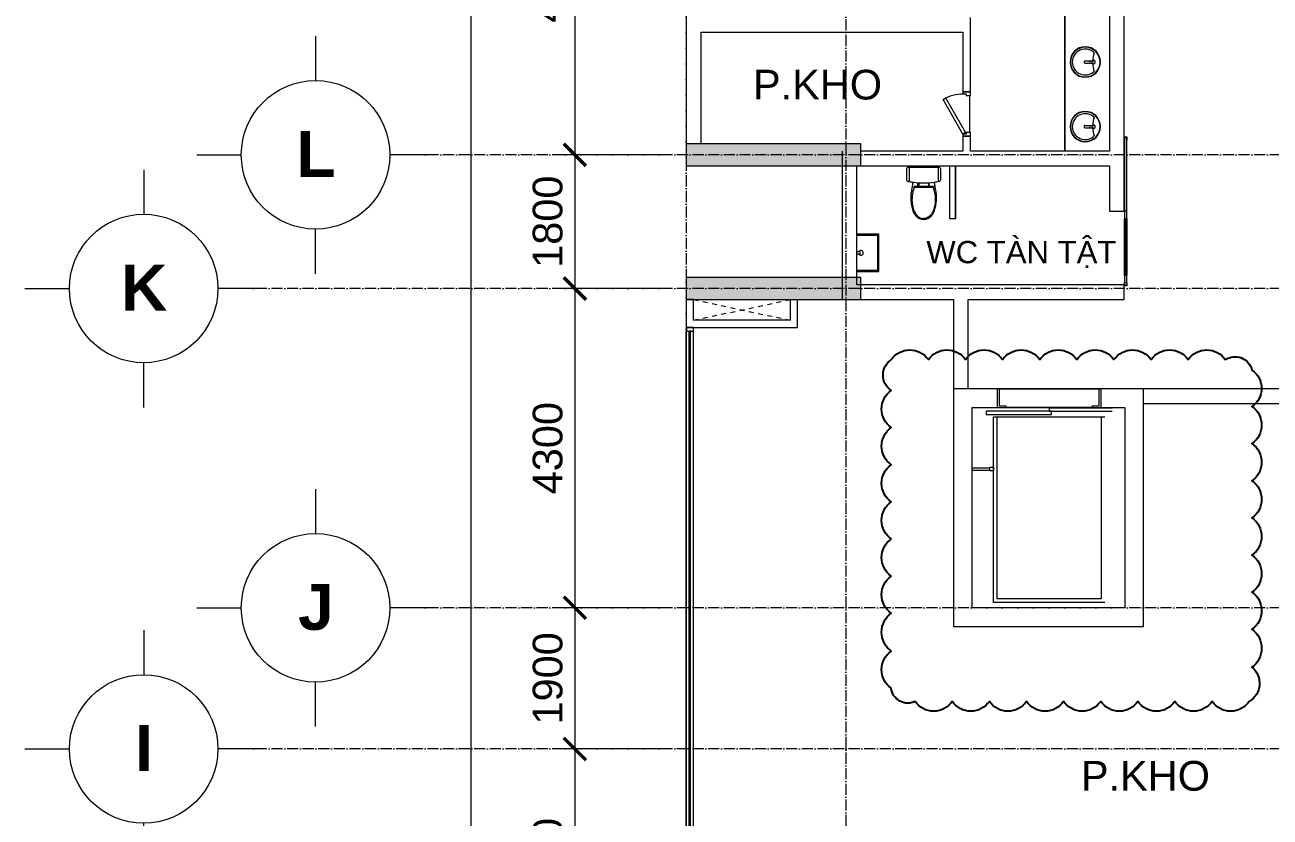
# Model space of a CAD drawing. Header units: millimetres. Extents: x -20211 to 105142, y -25405 to 48204.
# Drawn here: x -17407 to -634, y 24032 to 34700 of the extents above; entities that cross this region are included whole.
import ezdxf

# ---------------------------------------------------------------- set-up
doc = ezdxf.new("R2010")
doc.units = ezdxf.units.MM
doc.linetypes.add('Dash', pattern=[6.35, 3.175, -3.175])
doc.linetypes.add('Grid Line', pattern=[4.2, 3, -0.6, 0, -0.6])
doc.layers.get('Defpoints').update_dxf_attribs({"color": 230})
for name, color, linetype, lineweight in [('A-DETL-GENF', 31, 'Continuous', 5), ('A-DETL-GENF-HDLN', 161, 'Dash', 5), ('CHU', 181, 'Continuous', 5), ('CUA', 31, 'Continuous', 9), ('DIM', 1, 'Continuous', 5), ('G-IMPT', 8, 'Continuous', 5), ('KH', 6, 'Continuous', 5), ('NET THAY 1', 41, 'Continuous', 5), ('NET-CAT', 3, 'Continuous', 15), ('NET-THAY', 2, 'Continuous', 9), ('THIET-BI', 44, 'Continuous', 5), ('TRUC', 225, 'Continuous', 5), ('X-COT HAM$0$LC.HA', 8, 'Continuous', 9)]:
    doc.layers.add(name, color=color, linetype=linetype, lineweight=lineweight)
doc.styles.add('Arial_3', font='arial_0.ttf', dxfattribs={"height": 400})
doc.styles.add('Arial_B', font='arialbd_0.ttf', dxfattribs={"height": 619.047619})
doc.styles.add('TA1', font='arial_0.ttf')
doc.dimstyles.new('D_200_KTx2', dxfattribs={"dimtxt": 400, "dimasz": 300, "dimexe": 300, "dimexo": 300, "dimgap": 160, "dimtad": 1, "dimdec": 0, "dimzin": 9, "dimtxsty": 'TA1', "dimblk": 'ARCHTICK', "dimcen": 1, "dimdle": 300, "dimclrd": 256, "dimclre": 256, "dimclrt": 7, "dimadec": 0, "dimazin": 0, "dimtfac": 1, "dimtdec": 0, "dimtix": 1, "dimtmove": 1, "dimatfit": 3, "dimldrblk": 'ARCHTICK', "dimfxl": 0, "dimtolj": 1, "dimtzin": 0, "dimlwd": -1, "dimlwe": -1, "dimarcsym": 0})

# ---------------------------------------------------------------- blocks, each defined once
blk = doc.blocks.new('X-LA - X-LA-V18-MẶT BẰNG TẦNG 2')
at = {"layer": 'THIET-BI'}
for p, q in [((0, 0), (-600, 0)), ((-600, 0), (-600, -3290)), ((-600, -3290), (-600, 0)), ((-600, 0), (0, 0)), ((-332, -335), (-222, -335)), ((-332, -365), (-222, -365)), ((-332, -1205), (-222, -1205)), ((-332, -1235), (-222, -1235)), ((-332, -2075), (-222, -2075)), ((-332, -2105), (-222, -2105)), ((-332, -2945), (-222, -2945)), ((-332, -2975), (-222, -2975))]:
    blk.add_line(p, q, dxfattribs=at)
for centre, radius, start, end in [((-325, -350), 205, 90, 270), ((-325, -350), 200, 360, 180), ((-325, -350), 205, 270, 90), ((-325, -350), 174, 46.2118, 180), ((-250, -351), 16.8, 360, 180), ((139, -350), 366, 159.9056, 177.6502), ((-325, -350), 200, 180, 360), ((-325, -350), 174, 180, 313.7882), ((-250, -351), 16.8, 180, 360), ((139, -350), 366, 182.3498, 200.0944), ((-325, -1220), 205, 90, 270), ((-325, -1220), 200, 360, 180), ((-325, -1220), 174, 46.2118, 180), ((-325, -1220), 205, 270, 90), ((139, -1220), 366, 159.9056, 177.6502), ((-325, -1220), 200, 180, 360), ((-325, -1220), 174, 180, 313.7882), ((-250, -1221), 16.8, 360, 180), ((-250, -1221), 16.8, 180, 0), ((139, -1220), 366, 182.3498, 200.0944), ((-325, -2090), 205, 90, 270), ((-325, -2090), 200, 360, 180), ((-325, -2090), 174, 46.2118, 180), ((-325, -2090), 205, 270, 90), ((139, -2090), 366, 159.9056, 177.6502), ((-325, -2090), 200, 180, 360), ((-325, -2090), 174, 180, 313.7882), ((-250, -2091), 16.8, 360, 180), ((-250, -2091), 16.8, 180, 0), ((139, -2090), 366, 182.3498, 200.0944), ((-325, -2960), 205, 90, 270), ((-325, -2960), 200, 360, 180), ((-325, -2960), 174, 46.2118, 180), ((-325, -2960), 205, 270, 90), ((139, -2960), 366, 159.9056, 177.6502), ((-325, -2960), 200, 180, 360), ((-325, -2960), 174, 180, 313.7882), ((-250, -2961), 16.8, 360, 180), ((-250, -2961), 16.8, 180, 0), ((139, -2960), 366, 182.3498, 200.0944)]:
    blk.add_arc(centre, radius, start, end, dxfattribs=at)
for centre, major_axis, ratio, start_param, end_param in [((-332, -350), (0, 15), 0.577623, 0, 3.141593), ((-208, -350), (0, 25), 0.701688, 0, 3.141593), ((-208, -350), (0, 25), 0.719766, 3.124999, 6.299779), ((-332, -1220), (0, 15), 0.577623, 0, 3.141593), ((-208, -1220), (0, 25), 0.701688, 0, 3.141593), ((-208, -1220), (0, 25), 0.719766, 3.124999, 6.299779), ((-332, -2090), (0, 15), 0.577623, 0, 3.141593), ((-208, -2090), (0, 25), 0.701688, 0, 3.141593), ((-208, -2090), (0, 25), 0.719766, 3.124999, 6.299779), ((-332, -2960), (0, 15), 0.577623, 0, 3.141593), ((-208, -2960), (0, 25), 0.701688, 0, 3.141593), ((-208, -2960), (0, 25), 0.719766, 3.124999, 6.299779)]:
    blk.add_ellipse(centre, major_axis=major_axis, ratio=ratio, start_param=start_param, end_param=end_param, dxfattribs=at)
blk = doc.blocks.new('X-XI - X-XI-V19-MẶT BẰNG TẦNG 2')
at = {"layer": 'THIET-BI'}
for p, q in [((204, 0), (-204, 0)), ((204, 0), (-204, 0)), ((204, 0), (0, 0)), ((195, 0), (195, -186)), ((215, -2), (204, 0)), ((-231, -17), (-233, -33)), ((-233, -29), (-233, -158)), ((-233, -29), (-233, -158)), ((-233, -33), (-233, -45)), ((-233, -45), (-233, -158)), ((-233, -158), (-233, -162)), ((-233, -162), (-231, -169)), ((-228, -12), (-231, -17)), ((-222, -6), (-228, -12)), ((-212, -1), (-222, -6)), ((-204, 0), (-212, -1)), ((0, 0), (-204, 0)), ((-195, 0), (-195, -186)), ((219, -4), (215, -2)), ((225, -8), (219, -4)), ((228, -12), (225, -8)), ((226, -176), (232, -167)), ((232, -19), (228, -12)), ((233, -29), (232, -19)), ((232, -167), (233, -158)), ((233, -158), (233, -29)), ((233, -158), (233, -29)), ((233, -158), (233, -29)), ((-231, -169), (-228, -174)), ((-228, -174), (-224, -179)), ((-224, -179), (-217, -184)), ((-217, -184), (-209, -186)), ((-209, -186), (-202, -188)), ((-202, -188), (-192, -190)), ((-192, -190), (-184, -191)), ((-184, -191), (-168, -194)), ((-165, -322), (-169, -349)), ((-168, -194), (-150, -197)), ((-144, -197), (-167, -335)), ((-144, -197), (-167, -335)), ((-162, -304), (-165, -322)), ((-158, -281), (-162, -304)), ((-155, -266), (-158, -281)), ((-148, -221), (-155, -266)), ((-150, -197), (-144, -197)), ((-144, -197), (-148, -221)), ((-128, -250), (128, -250)), ((-128, -268), (-128, -250)), ((-9, -268), (-128, -268)), ((-77, -214), (-66, -214)), ((-77, -245), (-77, -214)), ((-66, -245), (-77, -245)), ((-66, -214), (-66, -245)), ((128, -268), (-9, -268)), ((64, -214), (64, -245)), ((74, -214), (64, -214)), ((64, -245), (74, -245)), ((74, -245), (74, -214)), ((128, -250), (128, -268)), ((144, -197), (213, -186)), ((167, -335), (144, -197)), ((167, -335), (144, -197)), ((147, -216), (144, -197)), ((152, -245), (147, -216)), ((157, -278), (152, -245)), ((162, -305), (157, -278)), ((167, -335), (162, -305)), ((172, -371), (167, -335)), ((213, -186), (221, -182)), ((221, -182), (226, -176)), ((-171, -365), (-173, -383)), ((-173, -383), (-173, -402)), ((-173, -402), (-173, -436)), ((-173, -436), (-173, -446)), ((-173, -446), (-170, -475)), ((-169, -349), (-171, -365)), ((-170, -475), (-166, -495)), ((-166, -495), (-161, -521)), ((162, -518), (165, -502)), ((165, -502), (173, -446)), ((173, -396), (172, -371)), ((173, -426), (173, -396)), ((173, -446), (173, -426)), ((-161, -521), (-151, -556)), ((-151, -556), (-144, -587)), ((-144, -587), (-132, -613)), ((-132, -613), (-122, -629)), ((-122, -629), (-100, -654)), ((-100, -654), (-88, -665)), ((-88, -665), (-70, -677)), ((61, -682), (86, -666)), ((86, -666), (100, -654)), ((100, -654), (114, -639)), ((114, -639), (132, -613)), ((132, -613), (145, -581)), ((145, -581), (151, -556)), ((151, -556), (155, -544)), ((155, -544), (162, -518)), ((-70, -677), (-50, -687)), ((-50, -687), (-20, -697)), ((-20, -697), (0, -700)), ((0, -700), (35, -693)), ((35, -693), (61, -682))]:
    blk.add_line(p, q, dxfattribs=at)
for centre, radius, start, end in [((204, -29), 29, 360, 90), ((204, -29), 29, 0, 90), ((-204, -29), 29, 90, 180), ((-204, -29), 29, 90, 180), ((-204, -158), 29, 180, 259.8599), ((-204, -158), 29, 180, 259.8599), ((204, -158), 29, 280.1401, 360), ((204, -158), 29, 280.1401, 0), ((18, 960), 1169, 258.7762, 262.0348), ((18, 960), 1169, 258.7762, 262.0348), ((287, -414), 461, 170.0941, 197.8856), ((287, -414), 461, 170.0941, 197.8856), ((18, 960), 1169, 262.1447, 269.1633), ((-16, 958), 1166, 270.8375, 277.7683), ((-18, 960), 1169, 277.9652, 281.2238), ((-18, 960), 1169, 277.9652, 281.2238), ((-287, -414), 461, 342.1144, 9.9059), ((-287, -414), 461, 342.1144, 9.9059), ((18, -530), 172, 188.8267, 263.9098), ((18, -530), 172, 188.8267, 263.9098), ((-18, -530), 172, 276.0902, 351.1733), ((-18, -530), 172, 276.0902, 351.1733)]:
    blk.add_arc(centre, radius, start, end, dxfattribs=at)
for points in [[(-128, -268), (-143, -316), (-152, -365), (-160, -442), (-151, -517), (-130, -585), (-94, -652), (-37, -689), (-3, -689), (0, -689)], [(128, -268), (143, -316), (152, -365), (160, -442), (151, -517), (130, -585), (94, -652), (37, -689), (3, -689), (0, -689)]]:
    blk.add_open_spline(points, degree=3, knots=[12.724379, 12.724379, 12.724379, 12.724379, 75.096459, 151.912755, 228.70098, 282.501534, 351.034079, 439.49288, 447.51098, 447.51098, 447.51098, 447.51098], dxfattribs=at)
blk = doc.blocks.new('X-LA - X-LA-1272779-MẶT BẰNG TẦNG 2')
at = {"layer": 'THIET-BI'}
for p, q in [((-250, -150), (-250, -445)), ((-250, -150), (-250, -445)), ((-235, -150), (-235, -420)), ((-13, -150), (-13, -183)), ((12, -183), (12, -150)), ((235, -420), (235, -150)), ((250, -445), (250, -150)), ((250, -445), (250, -150)), ((-250, -445), (250, -445)), ((-250, -445), (250, -445)), ((-225, -430), (225, -430))]:
    blk.add_line(p, q, dxfattribs=at)
for centre, radius, start, end in [((0, -203), 32, 113.4242, 67.4481), ((0, -183), 12.5, 180, 360), ((-225, -420), 10, 180, 270), ((225, -420), 10, 270, 0)]:
    blk.add_arc(centre, radius, start, end, dxfattribs=at)
blk = doc.blocks.new('CUA 1 CANH MO - 2 - Type 600-1271813-MẶT BẰNG TẦNG 2')
at = {"layer": 'CUA'}
for p, q in [((-168, 52), (298, 321)), ((318, 287), (-148, 18)), ((298, 321), (318, 287)), ((-148, 18), (-168, 52))]:
    blk.add_line(p, q, dxfattribs=at)
at = {"layer": 'CUA', "lineweight": 5}
for p, q in [((-169, 52), (-199, 52)), ((-199, 52), (-199, -48)), ((-169, 11), (-169, 52)), ((-149, 11), (-169, 11)), ((-149, -48), (-149, 11)), ((371, 11), (351, 11)), ((351, 11), (351, -48)), ((401, 52), (371, 52)), ((371, 52), (371, 11)), ((401, -48), (401, 52)), ((-199, -48), (-149, -48)), ((351, -48), (401, -48))]:
    blk.add_line(p, q, dxfattribs=at)
blk.add_arc((-168, 52), 538, 359.5, 30, dxfattribs=at)
blk = doc.blocks.new('Top Rail Type - Top Rail_Internal_-1287314-MẶT BẰNG TẦNG 2')
at = {"layer": 'NET THAY 1'}
for p, q in [((-4952, 32800), (-4952, 32090)), ((-4872, 32090), (-4872, 32800))]:
    blk.add_line(p, q, dxfattribs=at)
at = {"layer": 'NET THAY 1', "flags": 128}
for points in [[(-4952, 32800), (-4951, 32800), (-4949, 32800), (-4945, 32800), (-4939, 32800), (-4932, 32800), (-4925, 32800), (-4916, 32800), (-4908, 32800), (-4900, 32800), (-4892, 32800), (-4885, 32800), (-4880, 32800), (-4876, 32800), (-4873, 32800), (-4872, 32800)], [(-4872, 32090), (-4873, 32090), (-4876, 32090), (-4880, 32090), (-4885, 32090), (-4892, 32090), (-4900, 32090), (-4908, 32090), (-4916, 32090), (-4925, 32090), (-4932, 32090), (-4939, 32090), (-4945, 32090), (-4949, 32090), (-4951, 32090), (-4952, 32090)]]:
    blk.add_lwpolyline(points, dxfattribs=at)
blk = doc.blocks.new('Top Rail Type - Top Rail_Internal_-V20-MẶT BẰNG TẦNG 2')
at = {"layer": 'NET THAY 1'}
for p, q in [((-4953, 32790), (-4953, 32090)), ((-4872, 32790), (-4872, 32090))]:
    blk.add_line(p, q, dxfattribs=at)
blk = doc.blocks.new('CUA SAN PHOI LUA - CUA SAN PHOI LUA-1271795-MẶT BẰNG TẦNG 2')
at = {"layer": 'CUA'}
for p, q in [((-460, -100), (-500, -100)), ((-500, -100), (-500, -140)), ((-500, -140), (-460, -140)), ((-495, -135), (-495, -105)), ((-495, -105), (-460, -105)), ((-460, -135), (-495, -135)), ((-460, -105), (-460, -100)), ((-360, -105), (-460, -105)), ((-460, -105), (-460, -135)), ((-460, -135), (-360, -135)), ((-460, -140), (-460, -135)), ((-360, -135), (-360, -105)), ((-360, -105), (400, -105)), ((400, -115), (-360, -115)), ((-360, -115), (-360, -125)), ((-360, -125), (400, -125)), ((400, -135), (-360, -135)), ((500, -105), (400, -105)), ((400, -105), (400, -135)), ((400, -125), (400, -115)), ((400, -135), (500, -135)), ((500, -135), (500, -105)), ((1460, -100), (1460, -105)), ((1500, -100), (1460, -100)), ((1460, -105), (1495, -105)), ((1495, -135), (1460, -135)), ((1460, -135), (1460, -140)), ((1460, -140), (1500, -140)), ((1495, -105), (1495, -135)), ((1500, -140), (1500, -100))]:
    blk.add_line(p, q, dxfattribs=at)
blk = doc.blocks.new('_ARCHTICK')
at = {"color": 0, "linetype": 'ByBlock', "const_width": 0.15}
blk.add_lwpolyline([(-0.5, -0.5), (0.5, 0.5)], dxfattribs=at)
blk = doc.blocks.new('*D51')
at = {"layer": 'Defpoints', "color": 0, "transparency": 16777216}
for p in [(-8499, 37750), (-9999, 32950), (-8499, 32950)]:
    blk.add_point(p, dxfattribs=at)
at = {"layer": 'DIM', "transparency": 16777216}
for p, q in [((-9999, 38050), (-9999, 32650)), ((-8799, 37750), (-10299, 37750)), ((-8799, 32950), (-10299, 32950))]:
    blk.add_line(p, q, dxfattribs=at)
at = {"layer": 'DIM', "transparency": 16777216, "xscale": 300, "yscale": 300, "zscale": 300}
for p, rotation in [((-9999, 37750), 90), ((-9999, 32950), 270)]:
    blk.add_blockref('_ARCHTICK', p, dxfattribs=dict(at, rotation=rotation))
at = {"layer": 'DIM', "color": 7, "transparency": 16777216, "insert": (-10364, 35350), "char_height": 400, "attachment_point": 5, "rotation": 90, "style": 'TA1'}
blk.add_mtext('\\A1;4800', dxfattribs=at)
blk = doc.blocks.new('*D52')
at = {"layer": 'Defpoints', "color": 0, "transparency": 16777216}
for p in [(-8499, 32950), (-9999, 31150), (-8499, 31150)]:
    blk.add_point(p, dxfattribs=at)
at = {"layer": 'DIM', "transparency": 16777216}
for p, q in [((-9999, 33250), (-9999, 30850)), ((-8799, 32950), (-10299, 32950)), ((-8799, 31150), (-10299, 31150))]:
    blk.add_line(p, q, dxfattribs=at)
at = {"layer": 'DIM', "transparency": 16777216, "xscale": 300, "yscale": 300, "zscale": 300}
for p, rotation in [((-9999, 32950), 90), ((-9999, 31150), 270)]:
    blk.add_blockref('_ARCHTICK', p, dxfattribs=dict(at, rotation=rotation))
at = {"layer": 'DIM', "color": 7, "transparency": 16777216, "insert": (-10364, 32050), "char_height": 400, "attachment_point": 5, "rotation": 90, "style": 'TA1'}
blk.add_mtext('\\A1;1800', dxfattribs=at)
blk = doc.blocks.new('*D53')
at = {"layer": 'Defpoints', "color": 0, "transparency": 16777216}
for p in [(-8499, 31150), (-9999, 26850), (-8499, 26850)]:
    blk.add_point(p, dxfattribs=at)
at = {"layer": 'DIM', "transparency": 16777216}
for p, q in [((-9999, 31450), (-9999, 26550)), ((-8799, 31150), (-10299, 31150)), ((-8799, 26850), (-10299, 26850))]:
    blk.add_line(p, q, dxfattribs=at)
at = {"layer": 'DIM', "transparency": 16777216, "xscale": 300, "yscale": 300, "zscale": 300}
for p, rotation in [((-9999, 31150), 90), ((-9999, 26850), 270)]:
    blk.add_blockref('_ARCHTICK', p, dxfattribs=dict(at, rotation=rotation))
at = {"layer": 'DIM', "color": 7, "transparency": 16777216, "insert": (-10364, 29000), "char_height": 400, "attachment_point": 5, "rotation": 90, "style": 'TA1'}
blk.add_mtext('\\A1;4300', dxfattribs=at)
blk = doc.blocks.new('*D54')
at = {"layer": 'Defpoints', "color": 0, "transparency": 16777216}
for p in [(-8499, 26850), (-9999, 24950), (-8499, 24950)]:
    blk.add_point(p, dxfattribs=at)
at = {"layer": 'DIM', "transparency": 16777216}
for p, q in [((-9999, 27150), (-9999, 24650)), ((-8799, 26850), (-10299, 26850)), ((-8799, 24950), (-10299, 24950))]:
    blk.add_line(p, q, dxfattribs=at)
at = {"layer": 'DIM', "transparency": 16777216, "xscale": 300, "yscale": 300, "zscale": 300}
for p, rotation in [((-9999, 26850), 90), ((-9999, 24950), 270)]:
    blk.add_blockref('_ARCHTICK', p, dxfattribs=dict(at, rotation=rotation))
at = {"layer": 'DIM', "color": 7, "transparency": 16777216, "insert": (-10364, 25900), "char_height": 400, "attachment_point": 5, "rotation": 90, "style": 'TA1'}
blk.add_mtext('\\A1;1900', dxfattribs=at)
blk = doc.blocks.new('*D55')
at = {"layer": 'Defpoints', "color": 0, "transparency": 16777216}
for p in [(-8499, 24950), (-9999, 21850), (-8499, 21850)]:
    blk.add_point(p, dxfattribs=at)
at = {"layer": 'DIM', "transparency": 16777216}
for p, q in [((-9999, 25250), (-9999, 21550)), ((-8799, 24950), (-10299, 24950)), ((-8799, 21850), (-10299, 21850))]:
    blk.add_line(p, q, dxfattribs=at)
at = {"layer": 'DIM', "transparency": 16777216, "xscale": 300, "yscale": 300, "zscale": 300}
for p, rotation in [((-9999, 24950), 90), ((-9999, 21850), 270)]:
    blk.add_blockref('_ARCHTICK', p, dxfattribs=dict(at, rotation=rotation))
at = {"layer": 'DIM', "color": 7, "transparency": 16777216, "insert": (-10364, 23400), "char_height": 400, "attachment_point": 5, "rotation": 90, "style": 'TA1'}
blk.add_mtext('\\A1;3100', dxfattribs=at)
blk = doc.blocks.new('*D69')
at = {"layer": 'Defpoints', "color": 0, "transparency": 16777216}
for p in [(-8499, 42600), (-11399, 0), (-8499, 0)]:
    blk.add_point(p, dxfattribs=at)
at = {"layer": 'DIM', "transparency": 16777216}
for p, q in [((-11399, 42900), (-11399, -300)), ((-8799, 42600), (-11699, 42600)), ((-8799, 0), (-11699, 0))]:
    blk.add_line(p, q, dxfattribs=at)
at = {"layer": 'DIM', "transparency": 16777216, "xscale": 300, "yscale": 300, "zscale": 300}
for p, rotation in [((-11399, 42600), 90), ((-11399, 0), 270)]:
    blk.add_blockref('_ARCHTICK', p, dxfattribs=dict(at, rotation=rotation))
at = {"layer": 'DIM', "color": 7, "transparency": 16777216, "insert": (-11764, 21300), "char_height": 400, "attachment_point": 5, "rotation": 90, "style": 'TA1'}
blk.add_mtext('\\A1;42600', dxfattribs=at)
blk = doc.blocks.new('Grid - FamilyAL-KH TRUC-550400-MẶT BẰNG HẦM 2')
at = {"layer": 'KH'}
for p, q in [((0, 7), (0, 4)), ((-8, -1), (-5, -1)), ((8, -1), (5, -1)), ((0, -9), (0, -6))]:
    blk.add_line(p, q, dxfattribs=at)
blk.add_circle((0, -1), 5, dxfattribs=at)
blk = doc.blocks.new('THANG MAY 3 - THANG MAY 3_dwg-367765-MẶT BẰNG TẦNG 1')
at = {"layer": 'G-IMPT'}
for p, q in [((-4298, 29765), (-4298, 29515)), ((-4268, 29765), (-2928, 29765)), ((-2898, 29515), (-2898, 29765)), ((-3018, 29515), (-4178, 29515)), ((-4628, 28700), (-4398, 28700)), ((-4628, 28670), (-4398, 28670))]:
    blk.add_line(p, q, dxfattribs=at)
at = {"layer": 'G-IMPT', "flags": 128}
for points in [[(-4298, 29515), (-4178, 29515), (-4178, 29530), (-4268, 29530), (-4268, 29765), (-4298, 29765)], [(-2898, 29765), (-2928, 29765), (-2928, 29530), (-3018, 29530), (-3018, 29515), (-2898, 29515)], [(-2848, 26885), (-4348, 26885), (-4348, 29385), (-2848, 29385)], [(-2898, 29385), (-2898, 26935), (-4298, 26935), (-4298, 29385)], [(-2748, 29505), (-3598, 29505), (-3598, 29462), (-2748, 29462)]]:
    blk.add_lwpolyline(points, dxfattribs=at)
for points in [[(-4448, 29420), (-3568, 29420), (-3568, 29462), (-4448, 29462)], [(-4348, 28710), (-4348, 28660), (-4398, 28660), (-4398, 28710)]]:
    blk.add_lwpolyline(points, close=True, dxfattribs=at)
blk = doc.blocks.new('THANG MAY 3 - THANG MAY 3-367766-MẶT BẰNG TẦNG 1')
blk.add_blockref('THANG MAY 3 - THANG MAY 3_dwg-367765-MẶT BẰNG TẦNG 1', (4348, -26885))
blk = doc.blocks.new('ALC1807-ASCENT PLAZA-KET CAU_rvt-1-MẶT BẰNG TẦNG 1')
at = {"layer": 'X-COT HAM$0$LC.HA'}
h = blk.add_hatch(color=256, dxfattribs=at)
h.dxf.hatch_style = 1
h.paths.add_polyline_path([(-6149, 32800), (-6149, 33100), (-8499, 33100), (-8499, 32800)])
h = blk.add_hatch(color=256, dxfattribs=at)
h.dxf.hatch_style = 1
h.paths.add_polyline_path([(-6149, 31000), (-6149, 31300), (-8499, 31300), (-8499, 31000)])
at = {"ltscale": 1000, "elevation": 0}
for points in [[(-6149, 32800), (-6149, 33100), (-8499, 33100), (-8499, 32800)], [(-6149, 31000), (-6149, 31300), (-8499, 31300), (-8499, 31000)]]:
    blk.add_lwpolyline(points, close=True, dxfattribs=at)
blk = doc.blocks.new('*U153')
for p, q in [((8824, 100, 0), (50, 100, 0)), ((8824, 0, 0), (50, 0, 0)), ((8811, 58, 0), (63, 58, 0)), ((8811, 42, 0), (63, 42, 0))]:
    blk.add_line(p, q)
at = {"ltscale": 100}
for p, q in [((50, 61, 0), (50, 39, 0)), ((50, 61, 0), (50, 39, 0)), ((8824, 61, 0), (8824, 39, 0)), ((8824, 61, 0), (8824, 39, 0))]:
    blk.add_line(p, q, dxfattribs=at)
at = {"color": 1, "lineweight": 0, "ltscale": 10}
blk.add_line((57, 50, 0), (8817, 50, 0), dxfattribs=at)
at = {"ltscale": 25, "elevation": 0}
for points in [[(0, 0), (50, 0), (50, 100), (0, 100)], [(2, 2), (48, 2), (48, 98), (2, 98)]]:
    blk.add_lwpolyline(points, close=True, dxfattribs=at)
at = {"elevation": 0}
for points in [[(50, 39), (50, 61), (63, 61, -0.414214), (63, 60), (63, 57, -0.414214), (63, 56, -0.414214), (62, 57), (62, 59, 0.414214), (62, 60), (52, 60, 0.414214), (51, 59), (51, 40, 0.414214), (52, 40), (62, 40, 0.414214), (62, 40), (62, 43, -0.414214), (63, 43, -0.414214), (63, 43), (63, 39, -0.414214), (63, 39), (50, 39)], [(8824, 39), (8824, 61), (8811, 61, 0.414214), (8811, 60), (8811, 57, 0.414214), (8811, 56, 0.414214), (8812, 57), (8812, 59, -0.414214), (8812, 60), (8822, 60, -0.414214), (8823, 59), (8823, 40, -0.414214), (8822, 40), (8812, 40, -0.414214), (8812, 40), (8812, 43, 0.414214), (8811, 43, 0.414214), (8811, 43), (8811, 39, 0.414214), (8811, 39), (8824, 39)]]:
    blk.add_lwpolyline(points, format="xyb", dxfattribs=at)
for points in [[(50, 40), (50, 59)], [(50, 40), (50, 59)], [(8824, 40), (8824, 59)], [(8824, 40), (8824, 59)]]:
    blk.add_lwpolyline(points, dxfattribs=at)
for points in [[(57, 52, 0.110226), (57, 52), (57, 48, 0.110226), (57, 48, 0.547587), (60, 47, -0.371535), (61, 47, 0.207699), (65, 47, -0.626616), (65, 47, -0.088099), (63, 42), (63, 44), (60, 44), (60, 43), (56, 46, -0.26277), (55, 47), (55, 50), (55, 53, -0.26277), (56, 54), (60, 57), (60, 56), (63, 56), (63, 58, -0.088099), (65, 53, -0.626616), (65, 53, 0.207699), (61, 53, -0.371535), (60, 53, 0.547587)], [(8817, 52, -0.110226), (8817, 52), (8817, 48, -0.110226), (8817, 48, -0.547587), (8814, 47, 0.371535), (8813, 47, -0.207699), (8809, 47, 0.626616), (8809, 47, 0.088099), (8811, 42), (8811, 44), (8814, 44), (8814, 43), (8818, 46, 0.26277), (8818, 47), (8818, 50), (8818, 53, 0.26277), (8818, 54), (8814, 57), (8814, 56), (8811, 56), (8811, 58, 0.088099), (8809, 53, 0.626616), (8809, 53, -0.207699), (8813, 53, 0.371535), (8814, 53, -0.547587)]]:
    blk.add_lwpolyline(points, format="xyb", close=True)
for points in [[(57, 47), (57, 52), (8817, 52), (8817, 47)], [(8874, 100), (8874, 0), (8824, 0), (8824, 100)], [(8872, 98), (8872, 2), (8826, 2), (8826, 98)]]:
    blk.add_lwpolyline(points, close=True)

msp = doc.modelspace()

# ---------------------------------------------------------------- linework, layer by layer
at = {"layer": 'A-DETL-GENF-HDLN', "ltscale": 20}
for p, q in [((-8399.5, 30999.9), (-7099.5, 30723.7)), ((-8399.5, 30723.7), (-7099.5, 30999.9))]:
    msp.add_line(p, q, dxfattribs=at)
at = {"layer": 'CUA'}
for points in [[(-2594.5, 33184.9), (-2594.5, 32189.9)], [(-2564.5, 32189.9), (-2564.5, 33184.9)]]:
    msp.add_lwpolyline(points, dxfattribs=at)
at = {"layer": 'Defpoints'}
msp.add_lwpolyline([(-5737.5, 30192.2, -0.5205671), (-5237.5, 30192.2, -0.5205671), (-4737.5, 30192.2, -0.5205671), (-4237.5, 30192.2, -0.5205671), (-3737.5, 30192.2, -0.5205671), (-3237.5, 30192.2, -0.5205671), (-2737.5, 30192.2, -0.5205671), (-2237.5, 30192.2, -0.5205671), (-1737.5, 30192.2, -0.5205671), (-1237.5, 30192.2, -0.5205671), (-878.6, 30051, -0.5311909), (-878.6, 29561, -0.5205671), (-878.6, 29061, -0.5205671), (-878.6, 28561, -0.5205671), (-878.6, 28061, -0.5205671), (-878.6, 27561, -0.5205671), (-878.6, 27061, -0.5205671), (-878.6, 26561, -0.5103599), (-878.6, 26051, -0.5205671), (-916.2, 25588.6, -0.5205671), (-1416.2, 25588.6, -0.5205671), (-1916.2, 25588.6, -0.5205671), (-2416.2, 25588.6, -0.5205671), (-2916.2, 25588.6, -0.5205671), (-3416.2, 25588.6, -0.5205671), (-3916.2, 25588.6, -0.5205671), (-4416.2, 25588.6, -0.5205671), (-4916.2, 25588.6, -0.5205671), (-5416.2, 25588.6, -0.5205671), (-5737.5, 25767.4, -0.5205671), (-5737.5, 26267.4, -0.5103599), (-5737.5, 26777.4, -0.5205671), (-5737.5, 27277.4, -0.5205671), (-5737.5, 27777.4, -0.5205671), (-5737.5, 28277.4, -0.5205671), (-5737.5, 28777.4, -0.5205671), (-5737.5, 29277.4, -0.5205671), (-5737.5, 29777.4, -0.5331168)], format="xyb", close=True, dxfattribs=at)
at = {"layer": 'NET-CAT'}
for p, q in [((-8499.5, 42099.9), (-8499.5, 33099.9)), ((-2799.5, 36299.9), (-2799.5, 32999.9)), ((-2599.5, 32189.9), (-2599.5, 36299.9)), ((-4671.5, 33799.9), (-4671.5, 34799.9)), ((-8299.5, 33099.9), (-8299.5, 34599.9)), ((-8299.5, 34599.9), (-4771.5, 34599.9)), ((-4771.5, 34599.9), (-4771.5, 33799.9)), ((-4771.5, 33799.9), (-4671.5, 33799.9)), ((-4771.5, 33199.9), (-4771.5, 32999.9)), ((-4671.5, 33199.9), (-4771.5, 33199.9)), ((-4671.5, 32999.9), (-4671.5, 33199.9)), ((-6399.3, 32999.9), (-6399.3, 30999.9)), ((-4771.5, 32999.9), (-6149.5, 32999.9)), ((-2799.5, 32999.9), (-4671.5, 32999.9)), ((-6199.3, 31199.9), (-6199.3, 32799.9)), ((-6149.5, 32799.9), (-2799.5, 32799.9)), ((-2799.5, 32799.9), (-2799.5, 32189.9)), ((-2799.5, 32189.9), (-2599.5, 32189.9)), ((-2599.5, 31199.9), (-6199.3, 31199.9)), ((-2599.5, 30999.9), (-2599.5, 31199.9)), ((-8399.5, 30999.9), (-8499.5, 30999.9)), ((-8499.5, 30999.9), (-8499.5, 30623.7)), ((-8399.5, 30723.7), (-8399.5, 30999.9)), ((-7099.5, 30999.9), (-7099.5, 30723.7)), ((-6999.5, 30623.7), (-6999.5, 30999.9)), ((-6149.5, 30999.9), (-4899.5, 30999.9)), ((-4899.5, 30999.9), (-4899.5, 26599.9)), ((-4699.5, 30999.9), (-2599.5, 30999.9)), ((-4699.5, 29799.9), (-4699.5, 30999.9)), ((-7099.5, 30723.7), (-8399.5, 30723.7)), ((-8499.5, 30623.7), (-6999.5, 30623.7)), ((-2339.5, 29799.9), (-4899.5, 29799.9)), ((-4899.5, 29799.9), (-4899.5, 26599.9)), ((-162.8, 29799.9), (-2339.5, 29799.9)), ((-2339.5, 26599.9), (-2339.5, 29799.9)), ((-4649.5, 29549.9), (-2589.5, 29549.9)), ((-4649.5, 26849.9), (-4649.5, 29549.9)), ((-2589.5, 29549.9), (-2589.5, 26849.9)), ((-2339.5, 29599.9), (-162.8, 29599.9)), ((-2589.5, 26849.9), (-4649.5, 26849.9)), ((-4899.5, 26599.9), (-2339.5, 26599.9))]:
    msp.add_line(p, q, dxfattribs=at)
at = {"layer": 'NET-THAY'}
for p, q in [((-4682.3, 33749.9), (-4682.3, 33249.9)), ((-8499.5, 30999.9), (-8499.5, 21699.9, 0))]:
    msp.add_line(p, q, dxfattribs=at)
at = {"layer": 'TRUC', "linetype": 'Grid Line', "ltscale": 50}
for p, q in [((-8499.5, 43599.9), (-8499.5, -4500.1)), ((-6349.5, 43599.9), (-6349.5, -7167.6)), ((43000.5, 32949.9), (-12092.4, 32949.9)), ((43000.5, 31149.9), (-14407, 31149.9)), ((43000.5, 26849.9), (-12067.8, 26849.9)), ((43000.5, 24949.9), (-14407, 24949.9))]:
    msp.add_line(p, q, dxfattribs=at)

# ---------------------------------------------------------------- block references
at = {"lineweight": 5, "xscale": 200.0000000000002, "yscale": 200.0000000000002, "zscale": 200.0000000000002, "rotation": 90}
for p in [(-13692.4, 32949.9), (-16007, 31149.9), (-13692.4, 26849.9), (-16007, 24949.9)]:
    msp.add_blockref('Grid - FamilyAL-KH TRUC-550400-MẶT BẰNG HẦM 2', p, dxfattribs=at)
at = {"layer": 'A-DETL-GENF'}
msp.add_blockref('THANG MAY 3 - THANG MAY 3-367766-MẶT BẰNG TẦNG 1', (-4360.3, 26919.9), dxfattribs=at)
at = {"layer": 'CUA'}
for name, p, rotation in [('CUA 1 CANH MO - 2 - Type 600-1271813-MẶT BẰNG TẦNG 2', (-4719.3, 33398.5), 89.99999999999991), ('CUA SAN PHOI LUA - CUA SAN PHOI LUA-1271795-MẶT BẰNG TẦNG 2', (-2699.5, 31689.9), 89.99999999999991), ('*U153', (-8499.5, 30623.7), 270)]:
    msp.add_blockref(name, p, dxfattribs=dict(at, rotation=rotation))
at = {"layer": 'NET THAY 1'}
for name in ['Top Rail Type - Top Rail_Internal_-V20-MẶT BẰNG TẦNG 2', 'Top Rail Type - Top Rail_Internal_-1287314-MẶT BẰNG TẦNG 2']:
    msp.add_blockref(name, (0, 0), dxfattribs=at)
at = {"layer": 'NET-CAT'}
msp.add_blockref('ALC1807-ASCENT PLAZA-KET CAU_rvt-1-MẶT BẰNG TẦNG 1', (0, 0), dxfattribs=at)
at = {"layer": 'THIET-BI'}
for name, p in [('X-LA - X-LA-V18-MẶT BẰNG TẦNG 2', (-2799.4, 36290)), ('X-XI - X-XI-V19-MẶT BẰNG TẦNG 2', (-5301.1, 32780.1))]:
    msp.add_blockref(name, p, dxfattribs=at)
at = {"layer": 'THIET-BI', "rotation": 89.9999999999999}
msp.add_blockref('X-LA - X-LA-1272779-MẶT BẰNG TẦNG 2', (-6349.3, 31630.1), dxfattribs=at)

# ---------------------------------------------------------------- texts
at = {"layer": 'CHU', "color": 7, "attachment_point": 1, "line_spacing_factor": 0.936439, "style": 'Arial_3'}
for s, insert, char_height, width in [('\\pt2540,5080,7620,10160,12700,15240,17780,20320,22860,25400,27940,30480,33020,35560,38100,40640,43180,45720,48260,50800,53340,55880,58420,60960,63500,66040,68580,71120,73660,76200,78740,81280;P.KHO', (-7599.6, 34095.6), 400, 1803.86), ('\\pt1905,3810,5715,7620,9525,11430,13335,15240,17145,19050,20955,22860,24765,26670,28575,30480,32385,34290,36195,38100,40005,41910,43815,45720,47625,49530,51435,53340,55245,57150,59055,60960;WC TÀN TẬT', (-5265.1, 31790.7), 300, 4784.257), ('\\pt2540,5080,7620,10160,12700,15240,17780,20320,22860,25400,27940,30480,33020,35560,38100,40640,43180,45720,48260,50800,53340,55880,58420,60960,63500,66040,68580,71120,73660,76200,78740,81280;P.KHO', (-3182.9, 24788.3), 400, 1803.86)]:
    msp.add_mtext(s, dxfattribs=dict(at, insert=insert, char_height=char_height, width=width))
at = {"layer": 'KH', "char_height": 619.048, "attachment_point": 2, "line_spacing_factor": 0.941778, "style": 'Arial_B'}
for s, insert, width in [('\\fArial|b1|i0|c0|p34|;L', (-13487.2, 33272.4), 617.007), ('\\fArial|b1|i0|c0|p34|;K', (-15801.9, 31472.4), 727.186), ('\\fArial|b1|i0|c0|p34|;J', (-13487.2, 27172.4), 558.244), ('\\fArial|b1|i0|c0|p34|;I', (-15801.9, 25272.4), 279.122)]:
    msp.add_mtext(s, dxfattribs=dict(at, insert=insert, width=width))

# ---------------------------------------------------------------- dimensions: what is measured, and where the dimension line sits
at = {"layer": 'DIM'}
for base, p1, p2, picture, middle in [((-11399.5, -0.1), (-8499.5, 42599.9), (-8499.5, -0.1), '*D69', (-11763.7, 21299.9)), ((-9999.5, 32949.9), (-8499.5, 37749.9), (-8499.5, 32949.9), '*D51', (-10363.7, 35349.9)), ((-9999.5, 31149.9), (-8499.5, 32949.9), (-8499.5, 31149.9), '*D52', (-10363.7, 32049.9)), ((-9999.5, 26849.9), (-8499.5, 31149.9), (-8499.5, 26849.9), '*D53', (-10363.8, 28999.9)), ((-9999.5, 24949.9), (-8499.5, 26849.9), (-8499.5, 24949.9), '*D54', (-10363.7, 25899.9)), ((-9999.5, 21849.9), (-8499.5, 24949.9), (-8499.5, 21849.9), '*D55', (-10363.8, 23399.9))]:
    dim = msp.add_linear_dim(base=base, p1=p1, p2=p2, angle=90, dimstyle='D_200_KTx2', dxfattribs=at)
    dim.commit()
    dim.dimension.update_dxf_attribs({"geometry": picture, "text_midpoint": middle})

doc.saveas('drawing.dxf')
